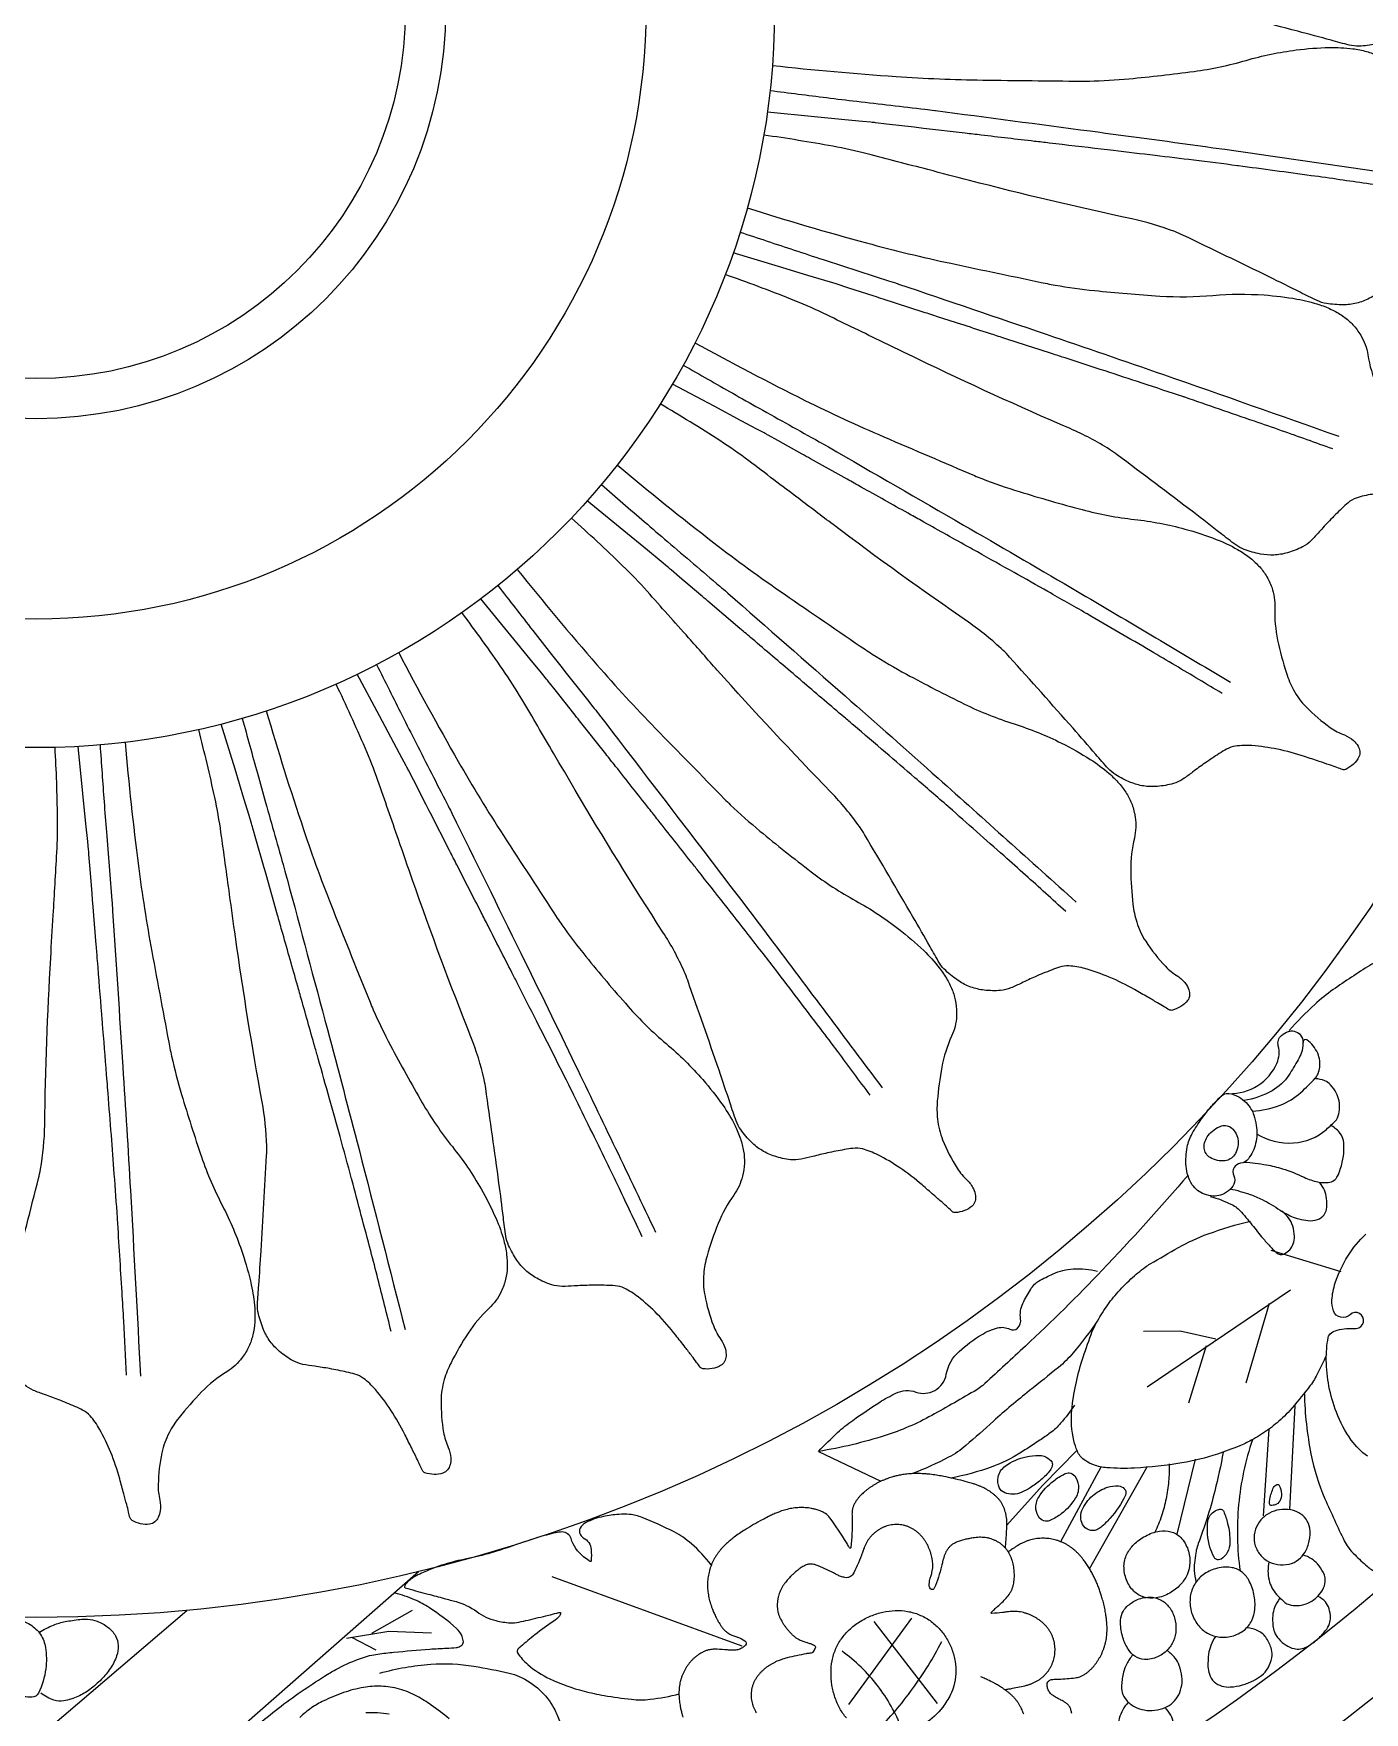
# Model space of a CAD drawing. Header units: millimetres. Extents: x 96 to 279, y 61 to 183.
# Drawn here: x 171.31 to 178.18, y 157.88 to 166.56 of the extents above; entities that cross this region are included whole.
import ezdxf

# ---------------------------------------------------------------- set-up
doc = ezdxf.new("R2010")
doc.units = ezdxf.units.MM
doc.layers.add('PART', color=7, linetype='Continuous')

# ---------------------------------------------------------------- blocks, each defined once
blk = doc.blocks.new('BALMERREPEAT240VIC')
at = {"layer": 'PART'}
for p, q in [((0, 9.8022), (-1.9738, 8.0681)), ((0, 8.9337), (-0.7773, 8.2695)), ((-4.6541, 8.7516), (-4.3286, 8.3267)), ((-4.1967, 8.7566), (-4.5221, 8.3098)), ((-2.6627, 8.0946), (-3.6442, 8.4522)), ((-1.6276, 8.4079), (-1.7531, 8.473)), ((-1.7332, 8.3871), (-1.9424, 8.2694)), ((-5.4404, 8.0551), (-5.7386, 7.5282)), ((-5.2916, 7.9146), (-5.4998, 7.529)), ((-5.9863, 7.4893), (-5.8912, 7.8768)), ((-6.5001, 7.2125), (-6.4736, 7.7493)), ((-6.367, 7.333), (-6.3366, 7.7805)), ((-4.041, 7.4487), (-4.3619, 7.6024)), ((-6.0432, 6.9027), (-5.9515, 7.1994)), ((-5.7377, 7.1156), (-6.4778, 6.6137)), ((-6.3674, 6.6853), (-6.248, 7.0965)), ((-6.7408, 6.5208), (-6.3782, 6.4111))]:
    blk.add_line(p, q, dxfattribs=at)
at = {"layer": 'PART', "flags": 128}
for points in [[(-2.1324, 8.8294, 0.020163), (-2.0403, 8.7592, 0.026766), (-1.9662, 8.7131, 0.058451), (-1.8753, 8.6761, 0.059803), (-1.7804, 8.6618, 0.049727), (-1.6902, 8.668, 0.04216), (-1.5871, 8.6945, 0.027232), (-1.4844, 8.7369, 0.041424), (-1.4212, 8.7737, 0.032946), (-1.3602, 8.8228, 0.019246)], [(-1.7015, 8.7973, -0.048143), (-1.8229, 8.8038, -0.020715)], [(-1.1508, 8.8556, -0.027078), (-1.3829, 8.6791, -0.009269), (-1.5029, 8.6009, -0.019854), (-1.561, 8.5677, -0.034561), (-1.68, 8.5159, -0.051632), (-1.7646, 8.4953, -0.010142), (-1.8467, 8.4859, -0.004497), (-2.0323, 8.47, -0.011262), (-2.1191, 8.4653, 0.019707), (-2.1687, 8.4618, 0.101081), (-2.1894, 8.4551, 0.116087), (-2.2034, 8.4422, 0.179173), (-2.2058, 8.4325, 0.060149), (-2.1991, 8.4045, 0.124773), (-2.1708, 8.3633, 0.034798), (-2.03, 8.2562, 0.04429), (-1.9535, 8.2151, 0.036384), (-1.8535, 8.1807)], [(-1.7745, 8.594, -0.049888), (-2.0376, 8.5479, -0.059917), (-2.26, 8.5581, -0.014503), (-2.4429, 8.5942, -0.04989), (-2.4944, 8.6115, -0.07977), (-2.6003, 8.6812, -0.084584), (-2.6737, 8.7756, -0.034596), (-2.7025, 8.8398, -0.05222), (-2.7141, 8.885, -0.058936), (-2.7158, 8.9514, -0.058734), (-2.7021, 9.0166, -0.059551), (-2.6827, 9.0573, -0.197482), (-2.6712, 9.0655, -0.176056), (-2.6624, 9.0644, -0.033772), (-2.6238, 9.0414, -0.083632), (-2.577, 8.9959, -0.083523), (-2.5476, 8.9375)], [(-5.64, 8.7447, 0.116564), (-5.5939, 8.8283, 0.127706), (-5.5924, 8.9157, 0.041337), (-5.6112, 8.9729, 0.110231), (-5.6245, 8.9914, 0.094715), (-5.6421, 9.002, 0.039654), (-5.689, 9.0152, 0.137533), (-5.8024, 9.0061, 0.194611), (-5.8631, 8.9511, 0.081771), (-5.8761, 8.9067, 0.072916), (-5.8749, 8.8549, 0.079614), (-5.8602, 8.8113, 0.074967), (-5.8311, 8.772)], [(-4.1847, 8.8254, -0.05586), (-4.1506, 8.7766, -0.042969), (-4.1254, 8.7189, -0.041752), (-4.1099, 8.6559, -0.041261), (-4.1049, 8.5906, -0.044404), (-4.1106, 8.5301, -0.054526), (-4.1285, 8.4708, -0.054119), (-4.1589, 8.4163, -0.050499), (-4.1995, 8.3699, -0.046609), (-4.2524, 8.329, -0.042197), (-4.3111, 8.2984, -0.043033), (-4.3729, 8.2786, -0.049213), (-4.4366, 8.2705, -0.0492), (-4.5006, 8.275, -0.055396), (-4.5602, 8.2922, -0.053901), (-4.6162, 8.3226, -0.052802), (-4.6639, 8.3637, -0.052355), (-4.7022, 8.4142, -0.049529), (-4.7295, 8.4714, -0.04817), (-4.7457, 8.5345, -0.050581), (-4.749, 8.596, -0.048362), (-4.7397, 8.6597, -0.061246), (-4.7226, 8.7046, -0.038578), (-4.682, 8.7689, -0.090362), (-4.5902, 8.8545, -0.085264)], [(-4.3399, 8.8939, 0.019104), (-4.4373, 8.7881, 0.019104), (-4.5262, 8.6751, 0.019124), (-4.6064, 8.5556, 0.019124), (-4.6772, 8.4302)], [(-4.4695, 8.8786, 0.036223), (-4.4154, 8.7638, 0.036223), (-4.3453, 8.6581, 0.036471), (-4.26, 8.5629, 0.036471), (-4.1618, 8.4812)], [(-5.6637, 8.4999, 0.053018), (-5.6326, 8.5456, 0.062671), (-5.6158, 8.5894, 0.045029), (-5.6057, 8.6559, 0.080049), (-5.6095, 8.6938, 0.114856), (-5.6304, 8.7332, 0.092492), (-5.6736, 8.7674, 0.07787), (-5.7229, 8.7843, 0.073944), (-5.7777, 8.7858, 0.071537), (-5.8313, 8.7714, 0.084973), (-5.8706, 8.7459, 0.08803), (-5.9007, 8.7062, 0.082587), (-5.9169, 8.6558, 0.068345), (-5.9173, 8.6123, 0.050302), (-5.9039, 8.5548, 0.088992), (-5.8823, 8.5159, 0.069138), (-5.8404, 8.477)], [(-3.4863, 8.0338, 0.044384), (-3.3835, 7.9255, 0.06153), (-3.2944, 7.8645, 0.025781), (-3.1289, 7.7896, 0.070656), (-3.0641, 7.7742, 0.042666), (-3.0083, 7.7738, 0.029621), (-2.9289, 7.7849, 0.067965), (-2.837, 7.8167, 0.167043), (-2.8088, 7.8457, 0.402116), (-2.8252, 7.8944, -0.257392), (-2.8659, 7.9558, -0.041457), (-2.8658, 8.0137, -0.484385), (-2.8607, 8.0171, -0.075182), (-2.8557, 8.0145, -0.0116), (-2.8265, 7.9928, -0.153523), (-2.7619, 7.8987, 0.330906), (-2.7157, 7.8647, 0.055632), (-2.6822, 7.8686, 0.019237), (-2.5884, 7.8941, 0.008022), (-2.4429, 7.9424, -0.012467), (-2.349, 7.9726, -0.023537), (-2.2219, 8.0035, 0.026142), (-2.1077, 8.032, 0.019643), (-2.0522, 8.0514, 0.014694), (-1.9801, 8.0823, 0.034045), (-1.9433, 8.1025, 0.044596), (-1.918, 8.1221, 0.108222), (-1.9015, 8.1459, 0.445576), (-1.9051, 8.1534, 0.004927), (-1.9186, 8.1573, 0.000641), (-2.0231, 8.1855, 0.000338), (-2.1061, 8.2078, -0.000446), (-2.1689, 8.2247, -0.094702), (-2.2747, 8.2761, 0.101459), (-2.3742, 8.3228, 0.043374), (-2.4475, 8.3339, 0.070574), (-2.4931, 8.3304, 0.002924), (-2.5406, 8.3195, 0.001327), (-2.6452, 8.2947, 0.006178), (-2.688, 8.2839, -0.016744), (-2.7039, 8.2802, -0.507205), (-2.7083, 8.2842, -0.143833), (-2.7017, 8.2997, -0.077481), (-2.6724, 8.3259, 0.02522), (-2.5751, 8.3964, 0.006137), (-2.5026, 8.4563, 0.027762), (-2.4875, 8.4705, 0.345968), (-2.4858, 8.4892, 0.072334), (-2.5387, 8.5497, 0.06651), (-2.6529, 8.6236, 0.048211), (-2.8291, 8.687, 0.019707), (-2.9336, 8.7093, 0.014876), (-3.0738, 8.7291, 0.056135), (-3.1709, 8.729, 0.035547), (-3.3213, 8.7009)], [(-0.0156, 8.3826, -0.038883), (-0.0887, 8.3456, -0.051177), (-0.1485, 8.3279, -0.019314), (-0.225, 8.3166, -0.037651), (-0.2647, 8.3152, -0.084015), (-0.3145, 8.3258, -0.067135), (-0.3698, 8.3569, -0.103993), (-0.4085, 8.4011, -0.118503), (-0.4225, 8.4509, -0.092485), (-0.4146, 8.505, -0.069155), (-0.3817, 8.5701, -0.041465), (-0.3358, 8.6259, -0.038009), (-0.2767, 8.6781, -0.058831), (-0.2146, 8.7144, -0.055275), (-0.1415, 8.7371, -0.129554), (-0.0908, 8.7338, -0.084357), (-0.0227, 8.6972)], [(-6.0906, 8.4039, 0.049498), (-6.0665, 8.4518, 0.058887), (-6.0553, 8.4954, 0.042829), (-6.0522, 8.5608, 0.072929), (-6.0592, 8.5988, 0.11933), (-6.0843, 8.6381, 0.123632), (-6.1234, 8.6606, 0.082227), (-6.1674, 8.6654, 0.057051), (-6.2301, 8.6548, 0.044323), (-6.2863, 8.633, 0.053359), (-6.3287, 8.6061, 0.094037), (-6.3622, 8.5672, 0.085589), (-6.3816, 8.5144, 0.111771), (-6.3799, 8.4712, 0.077748), (-6.3547, 8.4147, 0.12835), (-6.3137, 8.3771, 0.109845), (-6.2513, 8.36)], [(-6.4222, 8.2089, 0.063762), (-6.3962, 8.255, 0.080001), (-6.3868, 8.2961, 0.041714), (-6.3877, 8.3496, 0.068308), (-6.3954, 8.3814, 0.086987), (-6.4173, 8.4174, 0.073586), (-6.4552, 8.4495, 0.074581), (-6.4967, 8.4674, 0.10319), (-6.5295, 8.4691, 0.089251), (-6.5623, 8.4579, 0.049246), (-6.6137, 8.4221, 0.050248), (-6.6595, 8.3745, 0.079059), (-6.6799, 8.3377, 0.093916), (-6.6848, 8.3074, 0.061785), (-6.6779, 8.2616, 0.113799), (-6.6587, 8.2264, 0.093793), (-6.6203, 8.1968)], [(-6.3671, 8.0193, 0.113071), (-6.3675, 8.1134, 0.127131), (-6.4065, 8.1877, 0.039065), (-6.4498, 8.2287, 0.095717), (-6.4714, 8.2402, 0.086774), (-6.5123, 8.2453, 0.075458), (-6.5586, 8.2359, 0.065981), (-6.5968, 8.216, 0.065041), (-6.629, 8.1864, 0.093834), (-6.6538, 8.1421, 0.119045), (-6.6573, 8.102, 0.089005), (-6.6474, 8.0729, 0.051998), (-6.6175, 8.03, 0.075575), (-6.5862, 8.0034, 0.065743), (-6.5432, 7.9839)], [(-6.5501, 7.1507, 0.042559), (-6.5839, 7.4617, 0.054985), (-6.6562, 7.693, 0.009056), (-6.7562, 7.9106, 0.053572), (-6.7776, 7.945, 0.030104), (-6.8117, 7.9836, 0.018106), (-6.8742, 8.042, 0.05614), (-6.9199, 8.0734, 0.037281), (-6.9961, 8.1071)], [(-6.2817, 7.388, 0.028924), (-6.2363, 7.5536, 0.028924), (-6.2103, 7.7232, 0.029), (-6.2041, 7.8952, 0.029), (-6.2179, 8.0668)], [(-6.1311, 7.4529, -0.013731), (-6.0874, 7.6532, -0.018685), (-6.0458, 7.7981, -0.007555), (-6.0022, 7.9245, 0.027993), (-5.9919, 7.9591, 0.023224), (-5.9893, 7.9725, 0.00596), (-5.9824, 8.0253, 0.048795), (-5.9816, 8.0645, 0.032538), (-5.9899, 8.1228)], [(-5.8513, 7.5124, -0.02942), (-5.8488, 7.6031, -0.02942), (-5.8357, 7.6929, -0.029713), (-5.8119, 7.7814, -0.029713), (-5.7778, 7.8665)], [(-6.8764, 7.473, -0.087189), (-6.7925, 7.39, -0.062755), (-6.7155, 7.246, -0.043558), (-6.6771, 7.1119, -0.044614), (-6.6632, 6.9764, -0.050577), (-6.6733, 6.8605, -0.204795), (-6.69, 6.8357, -0.074754), (-6.7189, 6.8227, -0.047631), (-6.7676, 6.8138, -0.039748), (-6.7922, 6.8137, 0.037859), (-6.818, 6.8136, 1.420473), (-6.786, 6.7424, -0.54063), (-6.7004, 6.7227, -0.104591), (-6.6923, 6.6673, -0.063562), (-6.7096, 6.5774, -0.061403), (-6.7745, 6.4391, -0.064008), (-6.8679, 6.326, -0.036948)], [(-5.4805, 6.776, -0.023551), (-5.3555, 6.9394, -0.045452), (-5.2795, 7.0145, -0.004646), (-5.1306, 7.1347, 0.007268), (-5.0358, 7.2121, 0.009082), (-4.9439, 7.2923, -0.00581), (-4.801, 7.4186, -0.057209), (-4.7126, 7.4787, -0.029665), (-4.5251, 7.5634)], [(-5.3623, 7.2095, -0.033398), (-5.2911, 7.3031, -0.053852), (-5.2375, 7.3528, -0.01267), (-5.1832, 7.391, -0.006907), (-5.0809, 7.4573, -0.053573), (-4.933, 7.5294, -0.04049), (-4.7231, 7.5865)], [(-6.6643, 6.9488, -0.026496), (-6.611, 7.06, -0.043167), (-6.5692, 7.1232, -0.010233), (-6.4746, 7.2372, -0.028367), (-6.4374, 7.2757, -0.030912), (-6.3593, 7.3391, -0.031582), (-6.2758, 7.3912, -0.027537), (-6.2128, 7.4209, -0.016011), (-6.1005, 7.4622, -0.038202), (-5.9171, 7.5079, -0.029248), (-5.672, 7.5348, -0.031982), (-5.5295, 7.533, -0.066435), (-5.4621, 7.5186, -0.060436), (-5.4209, 7.498, -0.073594), (-5.3927, 7.4727, -0.074941), (-5.3773, 7.4474, -0.038708), (-5.3595, 7.393, -0.085589), (-5.3487, 7.2343, -0.0517), (-5.4022, 6.9777, -0.011815), (-5.4479, 6.8453, -0.03128), (-5.4694, 6.797, -0.028659), (-5.5208, 6.7109, -0.029548), (-5.5801, 6.6338, -0.02725), (-5.6539, 6.5575, -0.030234), (-5.7279, 6.4968, -0.02375), (-5.7537, 6.4798, -0.004353), (-5.8996, 6.3957, -0.040704), (-6.053, 6.3248, -0.030016), (-6.2724, 6.2589)], [(-5.9497, 6.0209, -0.012974), (-5.506, 6.5121, -0.015375), (-5.1087, 6.9048, -0.000824), (-4.9, 7.0981, -0.01244), (-4.8858, 7.1105, -0.041928), (-4.8582, 7.1299, -0.005251), (-4.6249, 7.2628, -0.049742), (-4.3844, 7.3666, -0.036854), (-4.041, 7.4487)], [(-4.041, 7.4487, -0.021307), (-4.1392, 7.351, -0.029554), (-4.2169, 7.2881, -0.015327), (-4.3563, 7.1944, -0.026956), (-4.4399, 7.148, -0.200442), (-4.5438, 7.142, 0.215931), (-4.6407, 7.1336, 0.222569), (-4.7005, 7.0498, -0.165991), (-4.7666, 6.932, -0.045477), (-4.882, 6.8462, -0.072159), (-4.9656, 6.8104, -0.18893), (-5.0287, 6.8176, 0.323939), (-5.0678, 6.812, 0.244337), (-5.0843, 6.7631, -0.151867), (-5.0961, 6.6836, -0.025367), (-5.1346, 6.613, -0.056637), (-5.1568, 6.5846, -0.071223), (-5.1766, 6.5695, -0.020823), (-5.2522, 6.5312, -0.091904), (-5.3554, 6.5055, -0.076709), (-5.482, 6.5173)], [(-6.0634, 6.131, -0.050896), (-6.175, 6.1736, -0.097862), (-6.2244, 6.212, -0.01274), (-6.2864, 6.2872, 0.013851), (-6.3435, 6.3562, 0.008257), (-6.3821, 6.3989, 0.014804), (-6.4047, 6.4217, 0.319158), (-6.4466, 6.4277, 0.185183), (-6.4922, 6.3766, 0.096622), (-6.4989, 6.3372, 0.071646), (-6.49, 6.2843, 0.082182), (-6.4687, 6.2427, 0.077948), (-6.4337, 6.2081)], [(-6.1671, 6.0917, -0.024206), (-6.2696, 6.1209, -0.038474), (-6.3314, 6.1471, -0.026877), (-6.4249, 6.2023, 0.043776), (-6.4835, 6.2343, 0.039667), (-6.5217, 6.2474, 0.033531), (-6.5686, 6.2563, 0.116808), (-6.618, 6.2506, 0.140124), (-6.6518, 6.2262, 0.129512), (-6.6637, 6.1991, 0.065512), (-6.6649, 6.1412, 0.077668), (-6.6535, 6.0991, 0.072883), (-6.6287, 6.0599)], [(-7.6735, 6.1144, 0.035479), (-7.7711, 5.996, 0.046498), (-7.8298, 5.8947, 0.01112), (-7.8761, 5.7883, 0.024577), (-7.8936, 5.7387, 0.074361), (-7.9108, 5.6178, 0.045073), (-7.8913, 5.4179, 0.046394), (-7.8437, 5.2523, 0.049075), (-7.7697, 5.107, 0.048623), (-7.6561, 4.9624, 0.072315), (-7.5584, 4.8861, 0.027108), (-7.4805, 4.8471, 0.04061), (-7.4255, 4.8282, 0.036942), (-7.3627, 4.8172, 0.027784), (-7.2781, 4.8134, 0.060206), (-7.1332, 4.8325, 0.050491), (-6.9698, 4.8925, 0.027091), (-6.8885, 4.9377, 0.011083), (-6.6989, 5.0629, 0.03541), (-6.6035, 5.1395, 0.022909), (-6.4709, 5.2742)], [(-6.2386, 5.9538, -0.023369), (-6.3544, 5.9684, -0.032376), (-6.4363, 5.9882, -0.036248), (-6.5491, 6.0324, 0.059326), (-6.6193, 6.0563, 0.0765), (-6.6737, 6.0594, 0.131938), (-6.7036, 6.0482, 0.132469), (-6.7219, 6.0259, 0.050081), (-6.7457, 5.9548, 0.042703), (-6.7544, 5.8921, 0.053505), (-6.7516, 5.8416, 0.131156), (-6.7357, 5.8062, 0.084388), (-6.6908, 5.7668)], [(-6.3026, 5.8087, 0.152943), (-6.4938, 5.8551, 0.164259), (-6.6637, 5.7852, 0.022124), (-6.7129, 5.7383, 0.09351), (-6.7218, 5.7247, 0.07693), (-6.7316, 5.6848, 0.067788), (-6.7293, 5.6382, 0.075192), (-6.7149, 5.5969, 0.064438), (-6.6856, 5.5553, 0.110899), (-6.655, 5.534, 0.083179), (-6.6067, 5.5232)], [(-6.2808, 5.6913, 0.077725), (-6.4242, 5.66, 0.090311), (-6.5321, 5.5939, 0.024726), (-6.6066, 5.5204, 0.097145), (-6.6206, 5.4974, 0.056818), (-6.6291, 5.4629, 0.062582), (-6.6292, 5.4306, 0.072359), (-6.6187, 5.3919, 0.06415), (-6.5955, 5.3532, 0.075587), (-6.5621, 5.3219, 0.32339), (-6.5504, 5.3222, 0.259256), (-6.5416, 5.3422, -0.11502), (-6.5352, 5.3886, -0.037789), (-6.5182, 5.4249, -0.016275), (-6.4697, 5.5042, -0.118459), (-6.3834, 5.5853, -0.090327), (-6.2378, 5.6365)], [(-6.1592, 5.6009, 0.143434), (-6.3097, 5.5581, 0.149532), (-6.4079, 5.4442, 0.168523), (-6.4152, 5.3534, -0.285584), (-6.4321, 5.2995, -0.096748), (-6.4676, 5.2792, -0.135286), (-6.4971, 5.2775, -0.172629), (-6.5296, 5.2976, -0.161401), (-6.5437, 5.3358)]]:
    blk.add_lwpolyline(points, format="xyb", dxfattribs=at)
at = {"layer": 'PART'}
for points in [[(-5.0051, 7.9471, 0.004105), (-5.008, 7.9242, 0.011579), (-5.0087, 7.916, 0.006882), (-5.0134, 7.8284, 0.028031), (-5.0131, 7.8069, 0.014706), (-5.0114, 7.7903, 0.016858), (-5.009, 7.7759, 0.017146), (-5.0053, 7.7604, 0.017814), (-5.0008, 7.7458, 0.02568), (-4.9949, 7.7316, 0.024803), (-4.9875, 7.7176, 0.024361), (-4.9786, 7.7043, 0.025361), (-4.9689, 7.6925, 0.017356), (-4.9571, 7.6805, 0.020214), (-4.9463, 7.671, 0.013326), (-4.9327, 7.6605, 0.016133), (-4.9211, 7.6526, 0.011957), (-4.9064, 7.6438, 0.014463), (-4.8939, 7.6372, 0.010366), (-4.8789, 7.6302, 0.011625), (-4.8653, 7.6245, 0.008491), (-4.8529, 7.6199, 0.006245), (-4.8358, 7.6142, 0.011878), (-4.8218, 7.6101, 0.003622), (-4.7755, 7.5979, 0.015503), (-4.6743, 7.5755, 0.023546), (-4.6068, 7.5659, 0.004702), (-4.5874, 7.5643, 0.00774), (-4.5756, 7.5636, 0.013285), (-4.5415, 7.563, 0.015945), (-4.5132, 7.5642, 0.008285), (-4.4969, 7.5657, 0.009031), (-4.4821, 7.5676, 0.012823), (-4.4576, 7.5717, 0.014481), (-4.4361, 7.5766, 0.008449), (-4.4196, 7.5812, 0.010297), (-4.4061, 7.5854, 0.008827), (-4.3908, 7.5909, 0.009608), (-4.3769, 7.5965, 0.010045), (-4.3628, 7.6028, 0.009884), (-4.3487, 7.6098, 0.010112), (-4.3352, 7.6172, 0.009827), (-4.3216, 7.6253, 0.01028), (-4.3093, 7.6334, 0.009169), (-4.2958, 7.643, 0.01175), (-4.2848, 7.6516, 0.009543), (-4.2716, 7.6628, 0.016243), (-4.2621, 7.6717, 0.011634), (-4.2496, 7.6849, 0.024044), (-4.2409, 7.6955, 0.018618), (-4.231, 7.71, 0.034962), (-4.2233, 7.7241, 0.037235), (-4.2181, 7.7383, 0.030305), (-4.2147, 7.7537, 0.030903), (-4.2133, 7.7691, 0.017146), (-4.2133, 7.7774, -0.006126), (-4.2138, 7.8004, -0.025722), (-4.2081, 7.9446, -0.682664), (-4.2005, 7.9468, -0.040845), (-4.1959, 7.9397, 0.014948), (-4.1846, 7.9199, 0.018593), (-4.0989, 7.7915, 0.092254), (-4.0762, 7.7698, 0.027116), (-4.0616, 7.7614, 0.031681), (-4.0483, 7.7557, 0.008775), (-4.0281, 7.7489, 0.018918), (-4.0186, 7.7463, 0.012999), (-4.0021, 7.7429, 0.015136), (-3.9878, 7.7407, 0.0126), (-3.9717, 7.7392, 0.013566), (-3.9567, 7.7386, 0.012983), (-3.9405, 7.7388, 0.013843), (-3.9255, 7.7398, 0.012697), (-3.9094, 7.7417, 0.013587), (-3.8945, 7.7443, 0.01076), (-3.8789, 7.7478, 0.01133), (-3.8642, 7.7517, 0.009676), (-3.8497, 7.7563, 0.009232), (-3.8346, 7.7617, 0.011552), (-3.8154, 7.7695, 0.00916), (-3.7916, 7.7803, 0.008355), (-3.7814, 7.7854, 0.002684), (-3.75, 7.8019, 0.016268), (-3.6613, 7.8529, 0.023924), (-3.6039, 7.8923, 0.005069), (-3.5881, 7.9046, 0.009132), (-3.5795, 7.9117, 0.012987), (-3.5605, 7.9288, 0.015472), (-3.5455, 7.9439, 0.012014), (-3.5347, 7.9561, 0.013005), (-3.5253, 7.9678, 0.012774), (-3.516, 7.9807, 0.013171), (-3.5077, 7.9936, 0.013826), (-3.5001, 8.0069, 0.013304), (-3.493, 8.0211, 0.013761), (-3.4868, 8.0353, 0.013402), (-3.4813, 8.0501, 0.014526), (-3.4767, 8.065, 0.014475), (-3.4729, 8.0802, 0.014867), (-3.4701, 8.0957, 0.015043), (-3.4681, 8.1111, 0.013646), (-3.4671, 8.127, 0.014302), (-3.4669, 8.1423, 0.012306), (-3.4676, 8.1585, 0.013254), (-3.469, 8.1734, 0.01142), (-3.4714, 8.1897, 0.012594), (-3.4742, 8.2042, 0.010323), (-3.4779, 8.2196, 0.010568), (-3.4822, 8.2345, 0.009649), (-3.4869, 8.2488, 0.009064), (-3.4925, 8.2639, 0.011854), (-3.5008, 8.2834, 0.00976), (-3.5117, 8.3067, 0.00786), (-3.5183, 8.3194, 0.006694), (-3.5265, 8.3342, 0.018587), (-3.5337, 8.3458, 0.014388), (-3.544, 8.3601, 0.034823), (-3.5535, 8.3708, 0.029448), (-3.5662, 8.382, 0.032171), (-3.5773, 8.3896, 0.02443), (-3.593, 8.3979, 0.044764), (-3.6031, 8.4015, -0.0234), (-3.6226, 8.4076, -0.066328), (-3.6604, 8.4274, -0.219774), (-3.6671, 8.4391, -0.198767), (-3.664, 8.4492, -0.094817), (-3.6473, 8.4628, -0.030393), (-3.6281, 8.4718, -0.065486), (-3.6185, 8.4742, -0.017762), (-3.6001, 8.4757, -0.025804), (-3.5874, 8.4756, -0.011675), (-3.5748, 8.4745, 0.007921), (-3.5562, 8.4728, 0.018834), (-3.5025, 8.4708, 0.042209), (-3.4785, 8.4729, 0.036252), (-3.4645, 8.4763, 0.030998), (-3.4488, 8.4825, 0.016461), (-3.4324, 8.4909, 0.023578), (-3.4215, 8.4976, 0.017649), (-3.4082, 8.5074, 0.019837), (-3.397, 8.517, 0.0156), (-3.3854, 8.5284, 0.016983), (-3.3755, 8.5396, 0.015389), (-3.3657, 8.5522, 0.015979), (-3.3571, 8.5648, 0.016114), (-3.3492, 8.5782, 0.015981), (-3.3421, 8.5922, 0.016665), (-3.3358, 8.6067, 0.017054), (-3.3307, 8.6213, 0.016421), (-3.3264, 8.6367, 0.017224), (-3.3234, 8.6517, 0.014206), (-3.3211, 8.6679, 0.015723), (-3.3199, 8.6827, 0.011862), (-3.3195, 8.6994, 0.013684), (-3.3198, 8.7139, 0.010003), (-3.321, 8.73, 0.010712), (-3.3227, 8.745, 0.009435), (-3.325, 8.7595, 0.008302), (-3.3281, 8.7758, 0.012555), (-3.3331, 8.7966, 0.010562), (-3.34, 8.8211, 0.009748)], [(-5.3483, 8.802, 0.027825), (-5.3445, 8.7847, 0.058125), (-5.3379, 8.7688, 0.071234), (-5.3294, 8.7576, 0.035461), (-5.3182, 8.748, 0.03197), (-5.3044, 8.7391, 0.018892), (-5.2921, 8.7327, -0.015123), (-5.2765, 8.725, -0.027251), (-5.2544, 8.7114, -0.034022), (-5.2382, 8.6985, -0.085219), (-5.2315, 8.6899, -0.045659), (-5.2236, 8.6713, -0.086033), (-5.221, 8.6522, -0.137917), (-5.2246, 8.6406, -0.121051), (-5.2353, 8.6307, -0.108221), (-5.2508, 8.6261, -0.018915), (-5.264, 8.6256, 0.013859), (-5.282, 8.6251, 0.015623), (-5.3663, 8.6179, 0.054548), (-5.39, 8.6124, 0.034875), (-5.4042, 8.6063, 0.034017), (-5.4177, 8.5982, 0.014365), (-5.4331, 8.5867, 0.022889), (-5.4422, 8.5788, 0.014265), (-5.4544, 8.5666, 0.017538), (-5.4636, 8.5561, 0.012507), (-5.4738, 8.5429, 0.014214), (-5.4821, 8.5309, 0.012238), (-5.4906, 8.5172, 0.012934), (-5.4979, 8.5039, 0.012918), (-5.5047, 8.4898, 0.012992), (-5.5107, 8.4755, 0.013429), (-5.516, 8.4608, 0.013318), (-5.5205, 8.4458, 0.013407), (-5.5243, 8.4303, 0.013972), (-5.5271, 8.4153, 0.012624), (-5.5293, 8.3991, 0.01384), (-5.5304, 8.3842, 0.010301), (-5.5309, 8.368, 0.011153), (-5.5307, 8.353, 0.008628), (-5.5299, 8.3385, 0.007502), (-5.5285, 8.3218, 0.011163), (-5.5261, 8.3021, 0.008176), (-5.5218, 8.2754, 0.011441), (-5.5155, 8.2445, 0.011671), (-5.508, 8.2145, 0.007918), (-5.5009, 8.1905, 0.009093), (-5.4941, 8.1697, 0.00865), (-5.4858, 8.1475, 0.008878), (-5.477, 8.1261, 0.009756), (-5.4677, 8.1055, 0.009072), (-5.4568, 8.0838, 0.010429), (-5.4458, 8.064, 0.009728), (-5.4333, 8.0433, 0.011697), (-5.4194, 8.0224, 0.013386), (-5.4064, 8.0049, 0.010072), (-5.3962, 7.9923, 0.010844), (-5.3862, 7.9811, 0.013349), (-5.3755, 7.9702, 0.012701), (-5.3638, 7.9593, 0.016198), (-5.3521, 7.9498, 0.014991), (-5.339, 7.9403, 0.015891), (-5.326, 7.9322, 0.015334), (-5.312, 7.9245, 0.015306), (-5.2979, 7.9179, 0.015234), (-5.2834, 7.9121, 0.015592), (-5.2685, 7.9073, 0.015543), (-5.2534, 7.9034, 0.01582), (-5.2382, 7.9004, 0.015571), (-5.2226, 7.8984, 0.015808), (-5.2072, 7.8974, 0.01542), (-5.1914, 7.8974, 0.016422), (-5.176, 7.8983, 0.015935), (-5.1603, 7.9003, 0.017494), (-5.1444, 7.9034, 0.018759), (-5.1298, 7.9073, 0.016216), (-5.114, 7.9128, 0.018747), (-5.1007, 7.9185, 0.010136), (-5.0843, 7.9267, 0.014279), (-5.073, 7.933, 0.004594), (-5.0698, 7.935, 0.000641), (-5.0465, 7.9496, 0.008635), (-5.0372, 7.9557, 0.004674), (-5.0202, 7.9674)], [(-4.0076, 8.4893, 0.003652), (-3.9842, 8.4926, 0.011332), (-3.9767, 8.4939, 0.006918), (-3.8781, 8.5147, 0.028937), (-3.8549, 8.5213, 0.009436), (-3.8374, 8.5278, 0.0139), (-3.8258, 8.5327, 0.009947), (-3.8104, 8.5402, 0.012107), (-3.798, 8.5468, 0.015307), (-3.7855, 8.5545, 0.013435), (-3.7718, 8.5639, 0.016738), (-3.7604, 8.573, 0.014626), (-3.7479, 8.5841, 0.019561), (-3.7378, 8.5944, 0.016846), (-3.727, 8.6072, 0.023576), (-3.7184, 8.6193, 0.021392), (-3.7101, 8.6335, 0.026581), (-3.7037, 8.6473, 0.02544), (-3.6985, 8.6624, 0.024898), (-3.695, 8.6776, 0.024567), (-3.693, 8.6931, 0.022365), (-3.6924, 8.7089, 0.022811), (-3.6932, 8.7243, 0.022967), (-3.6955, 8.7401, 0.023804), (-3.6992, 8.755, 0.023455), (-3.7044, 8.7702, 0.024928), (-3.7108, 8.784, 0.020179), (-3.7189, 8.7982, 0.022229)], [(-5.1003, 8.8059, 0.010293), (-5.0944, 8.7906, 0.015321), (-5.0885, 8.7775, 0.013119), (-5.0807, 8.7626, 0.018091), (-5.0727, 8.7493, 0.017848), (-5.0637, 8.7364, 0.017524), (-5.0535, 8.724, 0.018414), (-5.0431, 8.7129, 0.012227), (-5.0309, 8.7015, 0.01404), (-5.0198, 8.6921, 0.009407), (-5.0077, 8.6829, 0.008903), (-4.9946, 8.6736, 0.011601), (-4.9755, 8.6612, 0.010937), (-4.9547, 8.649, 0.009421), (-4.9486, 8.6457, 0.001638), (-4.913, 8.6277, 0.01602), (-4.9019, 8.6226, 0.007819), (-4.8787, 8.6132)], [(-5.0014, 8.6786, 0.004453), (-5.0241, 8.6756, 0.012085), (-5.0324, 8.6742, 0.005716), (-5.1067, 8.6588, 0.024397), (-5.1239, 8.6542, 0.015247), (-5.1391, 8.6488, 0.016327), (-5.1529, 8.6428, 0.017137), (-5.1671, 8.6356, 0.017821), (-5.1802, 8.6277, 0.023821), (-5.1925, 8.6188, 0.022414), (-5.2046, 8.6082, 0.022411), (-5.2153, 8.597, 0.021909), (-5.2252, 8.5847, 0.019723), (-5.234, 8.5716, 0.020165), (-5.2415, 8.5581, 0.02015), (-5.2481, 8.5438, 0.020354), (-5.2534, 8.5292, 0.021248), (-5.2575, 8.5142, 0.021007), (-5.2603, 8.4988, 0.021096), (-5.2618, 8.4834, 0.020714), (-5.262, 8.4676, 0.021063), (-5.261, 8.4521, 0.020812), (-5.2586, 8.4366, 0.022006), (-5.2548, 8.4213, 0.022278), (-5.2498, 8.4066, 0.021919), (-5.2435, 8.3922, 0.022358), (-5.236, 8.3787, 0.019764), (-5.2271, 8.3653, 0.020944), (-5.2177, 8.3534, 0.018085), (-5.2066, 8.3415, 0.019652), (-5.1956, 8.3313, 0.016682), (-5.183, 8.3212, 0.017862), (-5.1706, 8.3126, 0.015237), (-5.157, 8.3045, 0.015541), (-5.1433, 8.2974, 0.015426), (-5.1295, 8.2913, 0.014505), (-5.1144, 8.2857, 0.018349), (-5.0993, 8.2812, 0.018472), (-5.0841, 8.2779, 0.020755), (-5.0677, 8.2756, 0.023645), (-5.0531, 8.2748, 0.013301), (-5.0376, 8.2752, 0.013008), (-5.0219, 8.2764, 0.01278), (-5.0127, 8.2776, -0.005349), (-4.9909, 8.2808, -0.023955), (-4.9351, 8.2855, -0.464432), (-4.9328, 8.2829, -0.152465), (-4.9347, 8.2787, -0.025872), (-4.9536, 8.2599, -0.003331), (-4.9591, 8.255, 0.002971), (-4.9653, 8.2496, 0.022873), (-5.0095, 8.2063, 0.044466), (-5.029, 8.1812, 0.031961), (-5.0369, 8.167, 0.034702), (-5.0424, 8.1531, 0.018029), (-5.0472, 8.1357, 0.024697), (-5.0496, 8.1227, 0.014619), (-5.0515, 8.1056, 0.017938), (-5.052, 8.0916, 0.013134), (-5.0517, 8.0754, 0.014178), (-5.0505, 8.0604, 0.014557), (-5.0485, 8.0455, 0.013543), (-5.0455, 8.0296, 0.018362), (-5.0418, 8.0156, 0.015781), (-5.0365, 7.9996, 0.023246), (-5.0308, 7.9862, 0.02029), (-5.023, 7.9715, 0.02684), (-5.0146, 7.9587, 0.025784), (-5.0045, 7.9464, 0.025983), (-4.9935, 7.9355, 0.02553), (-4.9813, 7.9256, 0.021964), (-4.968, 7.9169, 0.022761), (-4.9545, 7.9096, 0.021698), (-4.9396, 7.9033, 0.023113), (-4.9253, 7.8986, 0.022142), (-4.9092, 7.8949, 0.024877), (-4.8946, 7.893, 0.017706), (-4.8775, 7.8922, 0.021477), (-4.8633, 7.8927, 0.010657), (-4.8464, 7.8943, 0.012728), (-4.8323, 7.8964, 0.008334), (-4.8217, 7.8984, 0.004424), (-4.8017, 7.9027, 0.016582), (-4.7793, 7.9085, 0.016162), (-4.7568, 7.916, 0.036817), (-4.7439, 7.9218, 0.030676), (-4.7294, 7.9309, 0.041945), (-4.7171, 7.9414, 0.045297), (-4.7075, 7.953, 0.02758), (-4.6986, 7.9676, 0.033624), (-4.6929, 7.9805, 0.010287), (-4.6876, 7.9957, 0.010923), (-4.6832, 8.0102, 0.014794), (-4.6813, 8.0177, -0.004918), (-4.6762, 8.0406, -0.043409), (-4.6383, 8.1555, -0.39082), (-4.6242, 8.1618, -0.209979), (-4.6149, 8.1533, -0.132674), (-4.6118, 8.134, -0.018816), (-4.6142, 8.1178, -0.020831), (-4.6175, 8.1034, -0.01578), (-4.6232, 8.0851, 0.025082), (-4.6265, 8.0735, 0.026119), (-4.6292, 8.0587, 0.02406), (-4.6304, 8.0425, 0.021782), (-4.6302, 8.0266, 0.022751), (-4.6287, 8.0114, 0.014799), (-4.6258, 7.9952, 0.016341), (-4.6222, 7.9808, 0.013387), (-4.6175, 7.9654, 0.014268), (-4.6122, 7.9512, 0.016459), (-4.6061, 7.9374, 0.015334), (-4.5986, 7.9231, 0.018984), (-4.5908, 7.9103, 0.01761), (-4.5814, 7.8971, 0.020476), (-4.5717, 7.8856, 0.018996), (-4.5603, 7.874, 0.020946), (-4.549, 7.8642, 0.019484), (-4.5359, 7.8546, 0.022541), (-4.523, 7.8467, 0.021138), (-4.5086, 7.8395, 0.025132), (-4.4942, 7.8339, 0.024604), (-4.479, 7.8297, 0.025451), (-4.4637, 7.8271, 0.025095), (-4.448, 7.826, 0.022783), (-4.4321, 7.8265, 0.023533), (-4.4168, 7.8283, 0.02186), (-4.4012, 7.8316, 0.022925), (-4.3866, 7.8361, 0.021516), (-4.372, 7.8422, 0.022163), (-4.3583, 7.8492, 0.020417), (-4.3451, 7.8575, 0.020439), (-4.3326, 7.8669, 0.020469), (-4.3208, 7.8773, 0.020621), (-4.3101, 7.8885, 0.022021), (-4.2995, 7.9017, 0.026058), (-4.2916, 7.9137, 0.017658), (-4.2842, 7.9273, 0.017319), (-4.2777, 7.9416, 0.014739), (-4.2753, 7.948, -0.004114), (-4.2672, 7.9711, -0.028096), (-4.2224, 8.0758, -0.128176), (-4.2058, 8.0949, -0.109791), (-4.192, 8.1005, -0.098522), (-4.1756, 8.0999, -0.019479), (-4.1564, 8.0946, -0.034133), (-4.1459, 8.0905, -0.009745), (-4.1369, 8.086, 0.004645), (-4.118, 8.0763, 0.020469), (-4.0278, 8.0356, 0.081473), (-4.0034, 8.0302, 0.067064), (-3.9891, 8.0313, 0.056499), (-3.973, 8.0367, 0.016903), (-3.9547, 8.046, 0.03254), (-3.9457, 8.0517, 0.009691), (-3.9309, 8.063, 0.014186), (-3.9212, 8.0712, 0.007402), (-3.9106, 8.081, 0.006363), (-3.8986, 8.0927, 0.015591), (-3.8822, 8.1101, 0.016204), (-3.8675, 8.1278, 0.01914), (-3.8588, 8.14, 0.017723), (-3.8504, 8.1539, 0.021275), (-3.8435, 8.1675, 0.020227), (-3.8375, 8.1823, 0.022264), (-3.833, 8.1966, 0.020463), (-3.8295, 8.2125, 0.022488), (-3.8276, 8.2276, 0.021352), (-3.8269, 8.2436, 0.025386), (-3.8277, 8.2596, 0.026591), (-3.8301, 8.2746, 0.024574), (-3.8342, 8.2904, 0.026683), (-3.8395, 8.3044, 0.016484), (-3.847, 8.3201, 0.020727), (-3.8539, 8.3321, 0.01076), (-3.863, 8.3458, 0.012053), (-3.8717, 8.3578, 0.010283), (-3.8807, 8.3691, 0.008892), (-3.8917, 8.3818, 0.017949), (-3.9019, 8.3924, 0.016182), (-3.9141, 8.4035, 0.029097), (-3.9268, 8.413, 0.029917), (-3.9401, 8.4208, 0.018517), (-3.9508, 8.4257, 0.01123), (-3.9689, 8.4327, 0.02795), (-3.9809, 8.4364, -0.018725), (-3.9989, 8.4414, -0.065173), (-4.0202, 8.4515, -0.214543), (-4.0242, 8.4577, -0.152308), (-4.0231, 8.465, -0.046105), (-4.0109, 8.4851, -0.008168), (-4.0093, 8.4872, -0.008117), (-4.0076, 8.4893)]]:
    blk.add_lwpolyline(points, format="xyb", dxfattribs=at)
at = {"layer": 'PART', "flags": 128}
for points in [[(-5.8097, 8.2166, -0.105203), (-5.8516, 8.2527, -0.093471), (-5.8793, 8.3082, -0.08068), (-5.8865, 8.3703, -0.086922), (-5.8739, 8.4269, -0.09808), (-5.8421, 8.4747, -0.091141), (-5.7914, 8.5098, -0.114121), (-5.7246, 8.5231, -0.146938), (-5.6739, 8.5062, -0.09747), (-5.641, 8.4717, -0.068309), (-5.6126, 8.4102, -0.067987), (-5.6004, 8.334, -0.104179), (-5.6096, 8.2843, -0.106295), (-5.6333, 8.2499, -0.076697), (-5.6806, 8.2174, -0.111354), (-5.7496, 8.2014, -0.127681)], [(-6.0913, 8.0545, 0.088113), (-6.0267, 8.0863, 0.099207), (-5.9836, 8.1337, 0.103106), (-5.9609, 8.1986, 0.095007), (-5.9653, 8.2731, 0.09027), (-5.9946, 8.3371, 0.096863), (-6.0418, 8.3827, 0.106011), (-6.1049, 8.4068, 0.102599), (-6.1745, 8.4033, 0.10249), (-6.239, 8.3713, 0.11704), (-6.2785, 8.3219, 0.090182), (-6.2942, 8.2631, 0.070925), (-6.2895, 8.1862, 0.076312), (-6.2626, 8.1135, 0.104113), (-6.2252, 8.0704, 0.133381), (-6.1697, 8.048, 0.100563)], [(-5.9441, 8.0857, -0.083526), (-5.91, 8.1366, -0.072573), (-5.8547, 8.1802, -0.092481), (-5.7838, 8.2052, -0.110671), (-5.7209, 8.201, -0.12325), (-5.6693, 8.1706, -0.105848), (-5.6311, 8.1126, -0.098082), (-5.6183, 8.0412, -0.11076), (-5.6336, 7.9787, -0.084638), (-5.6693, 7.9297, -0.068933), (-5.729, 7.8857, -0.082121), (-5.8024, 7.8603, -0.110512), (-5.8604, 7.8632, -0.135825), (-5.9114, 7.8938, -0.110772), (-5.9486, 7.9559, -0.088446), (-5.9584, 8.0246, -0.097921)], [(-6.3571, 7.7746, 0.09494), (-6.3166, 7.8135, 0.095387), (-6.2936, 7.8644, 0.111148), (-6.2928, 7.9223, 0.1085), (-6.3171, 7.9762, 0.09787), (-6.358, 8.0133, 0.095634), (-6.411, 8.0326, 0.096952), (-6.4709, 8.0306, 0.108053), (-6.5195, 8.0075, 0.097256), (-6.5534, 7.9688, 0.080127), (-6.5756, 7.9107, 0.089483), (-6.5774, 7.8453, 0.117392), (-6.5585, 7.7988, 0.116424), (-6.521, 7.7659, 0.098095), (-6.4646, 7.7489, 0.083152), (-6.4079, 7.7528, 0.085632)], [(-6.152, 7.9709, -0.136574), (-6.1199, 8.005, -0.258878), (-6.0941, 8.0059, -0.159296), (-6.0834, 7.9952, -0.042167), (-6.0625, 7.9436, -0.111052), (-6.0518, 7.8085, -0.24241), (-6.0895, 7.7556, -0.064713), (-6.1139, 7.7467, -0.18034), (-6.1234, 7.748, -0.171606), (-6.1334, 7.7591, -0.038349), (-6.1538, 7.8207, -0.063664), (-6.1652, 7.919, -0.118866)], [(-5.62, 7.6412, -0.316334), (-5.6256, 7.675, -0.068707), (-5.5456, 7.795, -0.033521), (-5.5001, 7.8399, -0.082769), (-5.4779, 7.8535, -0.187808), (-5.4362, 7.8539, -0.183313), (-5.4042, 7.8257, -0.12574), (-5.3949, 7.787, -0.112232), (-5.4055, 7.7438, -0.052755), (-5.4322, 7.7019, -0.059026), (-5.4639, 7.6707, -0.043493), (-5.495, 7.6505, -0.038896), (-5.5331, 7.6339, -0.104248), (-5.5896, 7.6269, -0.179967)], [(-5.3827, 7.6242, -0.164029), (-5.3685, 7.6881, -0.095163), (-5.2944, 7.7705, -0.052122), (-5.2388, 7.8041, -0.129452), (-5.2126, 7.8089, -0.21066), (-5.1821, 7.7926, -0.142357), (-5.1634, 7.7462, -0.166944), (-5.1777, 7.6853, -0.088653), (-5.2554, 7.6001, -0.047269), (-5.3112, 7.5651, -0.127934), (-5.3353, 7.5599, -0.227052), (-5.3635, 7.5749, -0.132683)], [(-6.3996, 7.7243, -0.089554), (-6.377, 7.7275, -0.296202), (-6.371, 7.7232, -0.106073), (-6.3699, 7.7166, -0.030775), (-6.3723, 7.6938, -0.068501), (-6.3906, 7.6353, -0.191649), (-6.4071, 7.6199, -0.384236), (-6.4202, 7.6249, -0.1059), (-6.432, 7.6682, -0.145415), (-6.4231, 7.7052, -0.184624)], [(-4.9684, 7.5818, -0.190762), (-5.0049, 7.5246, -0.106475), (-5.1136, 7.4767, -0.0424), (-5.1789, 7.469, -0.100307), (-5.2066, 7.4737, -0.120274), (-5.2413, 7.4978, -0.222786), (-5.248, 7.5205, -0.130102), (-5.2371, 7.5456, -0.049957), (-5.1881, 7.5962, -0.031806), (-5.134, 7.6363, -0.042648), (-5.0897, 7.6599, -0.093784), (-5.0454, 7.6697, -0.098159), (-5.0027, 7.6626, -0.204827), (-4.9741, 7.6351, -0.148962)], [(-6.1858, 6.068, -0.099378), (-6.1577, 6.1023, -0.09386), (-6.1165, 6.1247, -0.091501), (-6.0796, 6.1294, -0.072136), (-6.0335, 6.1202, -0.164125), (-5.971, 6.0709, -0.128378), (-5.9391, 5.9754, -0.063239), (-5.945, 5.8763, -0.084674), (-5.9708, 5.8064, -0.022391), (-6.0188, 5.7312, -0.023881), (-6.0702, 5.6652, -0.022813), (-6.1117, 5.6209, -0.05477), (-6.1317, 5.6054, -0.177763), (-6.1606, 5.5995, -0.095252), (-6.2113, 5.6175, -0.062881), (-6.2491, 5.6467, -0.068275), (-6.2759, 5.6817, -0.054769), (-6.2885, 5.711, -0.031813), (-6.3011, 5.7642, -0.100262), (-6.2982, 5.8579, -0.108148), (-6.2607, 5.9364, -0.193421), (-6.2202, 5.96, 0.227718), (-6.1868, 5.9826, 0.259712), (-6.1859, 6.0245, -0.248997)], [(-6.1674, 5.9379, -0.106758), (-6.1397, 5.9471, -0.078852), (-6.1005, 5.9453, -0.085587), (-6.0629, 5.9304, -0.11745), (-6.0419, 5.9096, -0.120535), (-6.0326, 5.8812, -0.101993), (-6.037, 5.8463, -0.083683), (-6.0535, 5.816, -0.068926), (-6.0835, 5.787, -0.082086), (-6.122, 5.7675, -0.1256), (-6.1504, 5.766, -0.133889), (-6.1747, 5.7781, -0.097964), (-6.197, 5.8075, -0.087577), (-6.2074, 5.8441, -0.086811), (-6.2047, 5.8824, -0.087269), (-6.1892, 5.9173, -0.111417)], [(-8.684, 0.1464, -0.026025), (-8.6425, 0.2281, -0.03463), (-8.6041, 0.2853, -0.119445), (-8.5428, 0.3342, -0.125266), (-8.4692, 0.348, -0.140216), (-8.4127, 0.3278, -0.095358), (-8.3526, 0.2645, -0.085565), (-8.3196, 0.1862, -0.092643), (-8.3162, 0.1076, -0.101405), (-8.3434, 0.0315, -0.11159), (-8.3946, -0.0215, -0.107763), (-8.4616, -0.0472, -0.069785), (-8.5717, -0.0485, -0.082378), (-8.6967, -0.011, -0.280008), (-8.7188, 0.0236, -0.07486), (-8.7136, 0.0646, -0.035422)]]:
    blk.add_lwpolyline(points, format="xyb", close=True, dxfattribs=at)
for points in [[(-1.6028, 8.4136), (-1.8212, 8.3765), (-2.0415, 8.3861)], [(-5.0108, 7.8305), (-5.1997, 7.6223), (-5.3743, 7.4432)], [(-6.0931, 6.8683), (-5.9087, 6.8267), (-5.7194, 6.8287)]]:
    blk.add_lwpolyline(points, dxfattribs=at)
blk = doc.blocks.new('BALMERREPEAT240VIA')
at = {"layer": 'PART', "flags": 128}
for points in [[(-3.802, 0.2891, 0.009785), (-4.4408, 0.3459, 0.014007), (-4.8885, 0.3643, 0.000728), (-5.3978, 0.3702, 0.008912), (-5.4394, 0.3698, 0.016854), (-5.6439, 0.3577, 0.010207), (-5.98, 0.3195, 0.03694), (-6.2493, 0.2627, -0.038436), (-6.5084, 0.209, -0.02651), (-6.6784, 0.1963, -0.037217), (-6.7998, 0.2026, -0.034508), (-6.8712, 0.2168, -0.038296), (-6.933, 0.2388, -0.053566), (-6.9876, 0.2704, -0.05021), (-7.0376, 0.3154, -0.095828), (-7.0936, 0.4075, 0.061507), (-7.1705, 0.5557, 0.025256), (-7.2777, 0.6961, 0.047282), (-7.3453, 0.7621, 0.068984), (-7.439, 0.8185, 0.045687), (-7.5958, 0.8692, 0.063384), (-7.6764, 0.8768, -0.093006), (-7.7311, 0.8853, -0.077586), (-7.7637, 0.9028, -0.102886), (-7.7821, 0.924, -0.145384), (-7.7887, 0.9531, -0.093111), (-7.7773, 0.9977, -0.068103), (-7.7514, 1.0378, -0.199273), (-7.7364, 1.0454, -0.011472), (-7.7058, 1.047, 0.008642), (-7.6651, 1.0489, 0.001172), (-7.6085, 1.0527, 0.000836), (-7.5291, 1.0583, 0.029237), (-7.3853, 1.0771, 0.031886), (-7.2566, 1.1103, 0.053554), (-7.1794, 1.1451, 0.093394), (-7.1426, 1.1772, 0.015453), (-7.1163, 1.2128, 0.007605), (-7.0661, 1.2875, 0.014478), (-7.0257, 1.3539, -0.018337), (-6.9933, 1.4061, -0.076852), (-6.9565, 1.4462, -0.049554), (-6.8858, 1.4918, -0.058241), (-6.8188, 1.5169, -0.05999), (-6.7499, 1.5254, -0.040829), (-6.6639, 1.5186, -0.070081), (-6.6157, 1.5036, -0.00741), (-6.5282, 1.4607, 0.004053), (-6.3686, 1.3812, 0.001917), (-5.9248, 1.1667, 0.019523), (-5.8804, 1.1475, 0.039326), (-5.6592, 1.0816, -0.01051), (-4.8201, 0.8832, -0.000703), (-4.6049, 0.8271, 0.000484), (-4.2924, 0.7457, 0.018719), (-4.1142, 0.7065, 0.009443), (-3.7574, 0.6487)], [(-7.0104, 0.9201, 0.001292), (-6.7333, 0.8791, 0.002427), (-6.5856, 0.8584, 0.000025), (-6.2089, 0.8075, 0.00184), (-6.2038, 0.8068, 0.001043), (-5.9786, 0.7785, 0.001176), (-5.7787, 0.7543, 0.000075), (-5.5634, 0.7288, 0.000259), (-5.5011, 0.7214, 0.000023), (-5.2321, 0.6899, 0.00008), (-5.1558, 0.681, 0.000008), (-4.8804, 0.6488, 0.000027), (-4.7985, 0.6392, 0), (-4.5823, 0.6139, 0.000001), (-4.5338, 0.6083), (-4.3913, 0.5916), (-4.3342, 0.585, 0.002541), (-4.3234, 0.5838, 0.002075), (-4.3101, 0.5824), (-4.2676, 0.5782), (-4.1766, 0.5693), (-4.0189, 0.5538), (-3.776, 0.53)], [(-3.79, 0.4184, 0.000824), (-4.082, 0.4551, 0.001545), (-4.2379, 0.474, 0.000155), (-4.5903, 0.5154, -0.001086), (-4.6404, 0.5214, -0.002523), (-4.645, 0.522, -0.000015), (-5.4438, 0.6274, -0.002062), (-6.0791, 0.7139, -0.001378), (-7.0286, 0.8498)]]:
    blk.add_lwpolyline(points, format="xyb", dxfattribs=at)
blk = doc.blocks.new('BALMERREPEAT240VIB')
at = {"layer": 'PART', "flags": 128}
for points in [[(-11.0314, 1.4252, 0.041693), (-11.1811, 1.4573, 0.051437), (-11.3052, 1.4605, 0.011081), (-11.4125, 1.4498, 0.039226), (-11.4424, 1.4437, 0.072949), (-11.517, 1.41, 0.105042), (-11.5577, 1.3698, 0.023034), (-11.6094, 1.2828, -0.013301), (-11.6961, 1.1304, -0.002833), (-11.7541, 1.0356, -0.011962), (-11.7685, 1.0136, -0.229711), (-11.7967, 0.9975, 0.168095), (-11.8367, 0.9807, 0.084296), (-11.8585, 0.9533, 0.130082), (-11.8641, 0.931, 0.177106), (-11.8353, 0.8555, -0.071302), (-11.7292, 0.6911, -0.023904), (-11.6628, 0.5261, 0.042981), (-11.6223, 0.4356, 0.06288), (-11.5748, 0.3708, 0.087222), (-11.528, 0.336, 0.051635), (-11.5055, 0.3275, 0.01104), (-11.3963, 0.3012, 0.042881), (-11.2701, 0.2849, 0.036179), (-11.1194, 0.2893)], [(-11.5879, 0.8731, -0.024053), (-11.565, 0.8882, -0.080565), (-11.5573, 0.8912, -0.015855), (-11.5183, 0.8982, 0.011104), (-11.4625, 0.9078, 0.006339), (-11.4243, 0.9157, 0.001921), (-11.2989, 0.9438, 0.068965), (-11.2052, 0.9793, 0.043033), (-11.0718, 1.0679)], [(-11.108, 0.5803, 0.04113), (-11.2022, 0.6793, 0.04113), (-11.3114, 0.7616, 0.045074), (-11.4446, 0.8298, 0.045074), (-11.5879, 0.8731)]]:
    blk.add_lwpolyline(points, format="xyb", dxfattribs=at)

msp = doc.modelspace()

# ---------------------------------------------------------------- linework, layer by layer
for radius in [11.90239, 11.12313, 10.70843, 8.30598, 3.81299, 3.14857, 2.11366, 1.90625]:
    msp.add_circle((171.31971, 166.68139), radius)

# ---------------------------------------------------------------- block references
for name, rotation in [('BALMERREPEAT240VIA', 191.2500000000001), ('BALMERREPEAT240VIC', 180), ('BALMERREPEAT240VIC', 90), ('BALMERREPEAT240VIA', 180), ('BALMERREPEAT240VIA', 168.7500000000001), ('BALMERREPEAT240VIA', 157.5), ('BALMERREPEAT240VIA', 146.25), ('BALMERREPEAT240VIA', 135), ('BALMERREPEAT240VIA', 123.75), ('BALMERREPEAT240VIA', 112.5), ('BALMERREPEAT240VIA', 101.25), ('BALMERREPEAT240VIB', 134.2372881355932)]:
    msp.add_blockref(name, (171.31971, 166.68139), dxfattribs=dict(rotation=rotation))

doc.saveas('drawing.dxf')
